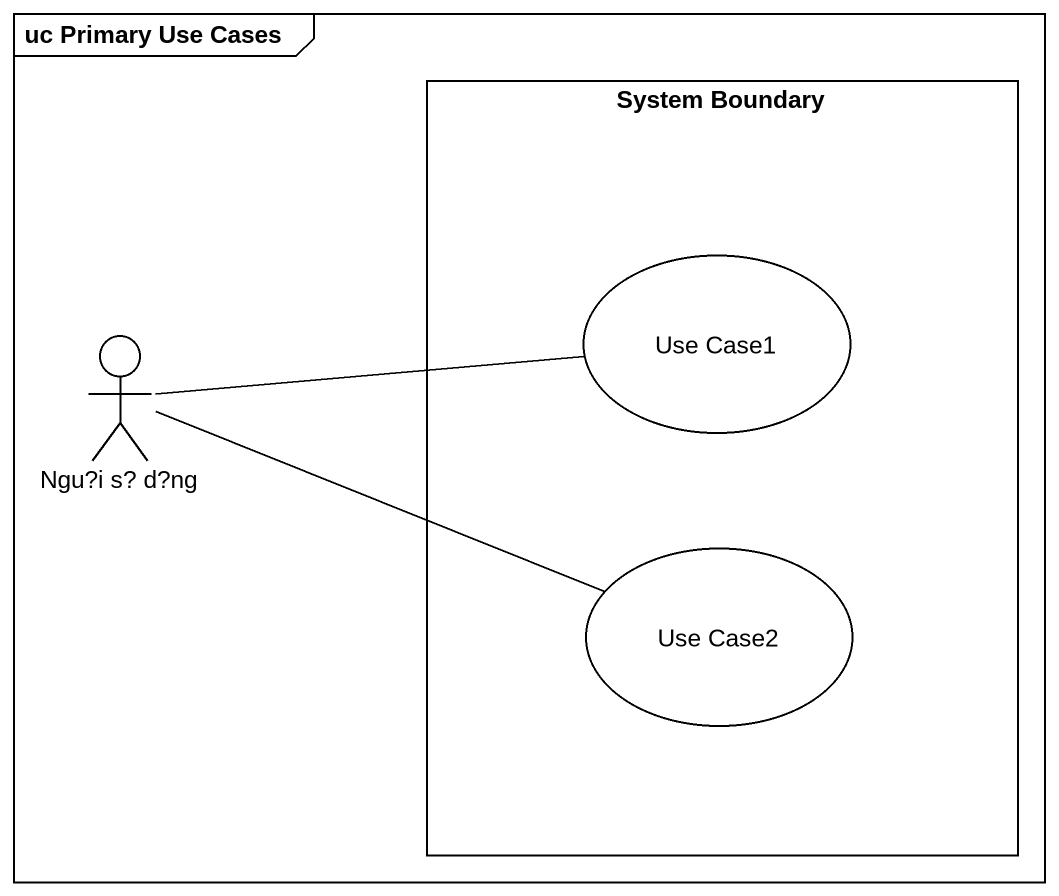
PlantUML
@startuml
mainframe uc Primary Use Cases
rectangle "System Boundary" as System_Boundary {
  usecase "Use Case1" as Use_Case1
  usecase "Use Case2" as Use_Case2
}
actor "Ngu?i s? d?ng" as Ngu_i_s_d_ng
Ngu_i_s_d_ng -right- Use_Case1
Ngu_i_s_d_ng -right- Use_Case2
@enduml
